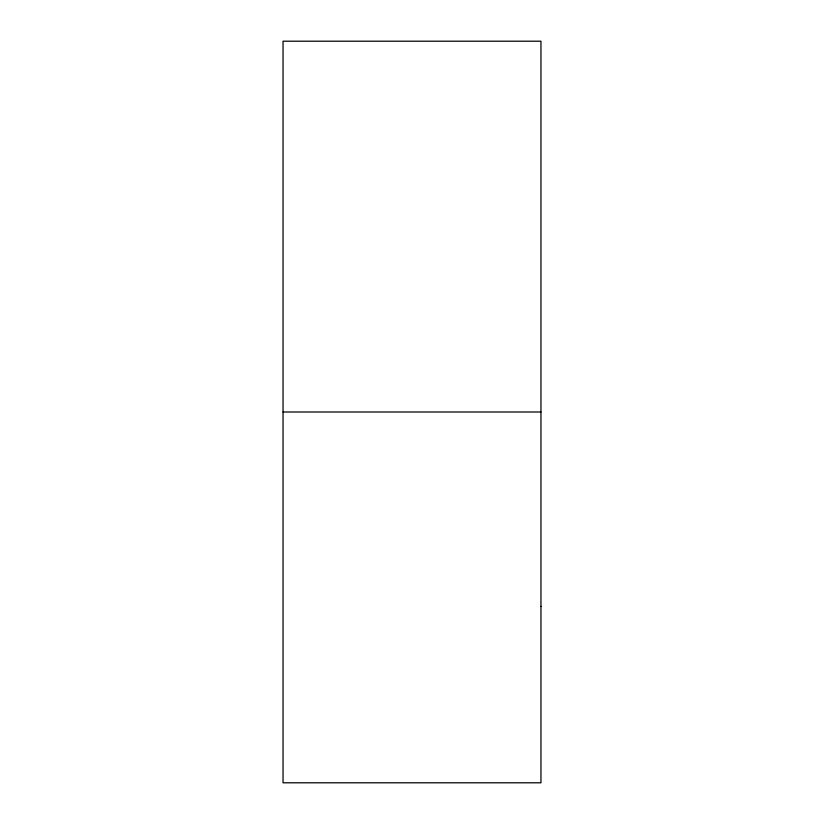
<?xml version="1.0" encoding="UTF-8"?>
<svg xmlns="http://www.w3.org/2000/svg" width="824" height="824" viewBox="0 0 824 824"><rect width="100%" height="100%" fill="white"/><g stroke="black" fill="none" stroke-linecap="round" stroke-linejoin="round"><path stroke-width="1.24" d="M283.044 412L540.956 412M540.956 606.402L540.956 782.8L283.044 782.8L283.044 41.2L540.956 41.2L540.956 606.402"/></g></svg>
